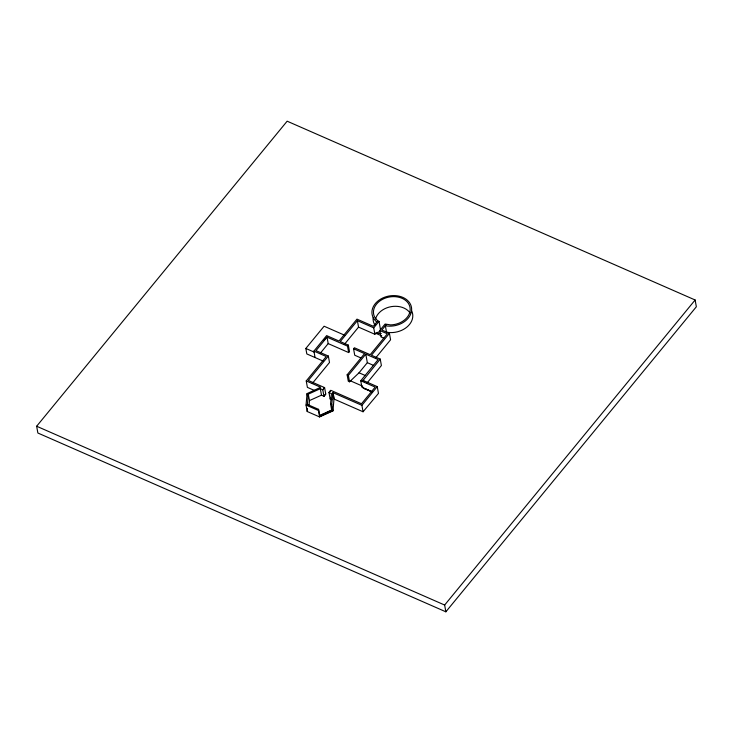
<?xml version="1.0" encoding="UTF-8"?>
<svg xmlns="http://www.w3.org/2000/svg" width="733" height="733" viewBox="0 0 733 733"><rect width="100%" height="100%" fill="white"/><g stroke="black" fill="none" stroke-linecap="round" stroke-linejoin="round"><path stroke-width="1.1" d="M333.057 392.686L334.211 399.128L363.064 411.772L361.9 405.331L333.057 392.686L333.955 399.43L332.956 410.892L319.579 416.93L307.209 411.506L306.055 405.065L307.054 393.603L320.678 387.262L306.238 380.931L326.277 356.522L313.907 351.098L326.634 335.604L339.003 341.028L356.98 319.13L373.317 326.286L377.779 320.852L379.016 321.393L380.564 329.987M309.005 405.743L309.454 400.594L321.485 395.16L323.959 396.241L322.795 389.8L320.321 388.71L308.3 394.152L307.393 404.46L318.525 409.335L319.68 415.776L324.692 413.513M307.209 411.506L307.484 408.382M319.579 416.93L318.525 409.335M325.699 413.064L331.71 410.343L330.556 403.901L331.453 393.594L328.98 392.512L330.775 390.313L361.497 403.773L375.186 387.097L360.755 380.775L378.173 359.564L365.804 354.14L348.377 375.369L349.531 381.811L348.294 381.27L347.14 374.82L364.567 353.599L353.563 348.78L354.396 347.772L370.202 354.699L387.354 333.808L379.795 330.501L385.1 324.032L390.588 324.902A18.499 13.982 -10.2 0 0 410.086 307.878A18.499 13.982 -10.2 0 0 386.712 297.635A18.499 13.982 -10.2 0 0 375.323 318.214L377.779 320.852M332.956 410.892L331.792 404.451L332.8 392.98M330.537 390.597L328.98 392.512L330.143 398.954L331.792 399.668M322.795 389.8L324.591 387.601L308.3 380.464L328.347 356.055L315.978 350.631L327.037 337.153L347.497 346.123L348.661 352.564L328.201 343.603L327.037 337.153M325.745 394.042L323.959 396.241L325.745 394.042L324.591 387.601L323.757 388.609L324.353 387.894M36.65 426.24L287.144 121.192L695.131 299.989L696.35 306.761L445.856 611.808L37.869 433.011L36.65 426.24L444.647 605.037L445.856 611.808M323.317 361.158L306.815 353.929L305.835 348.45L324.096 326.222L344.712 335.256M323.977 340.011L325.388 338.289M320.596 352.866L328.201 343.603M357.392 320.678L358.547 327.12L374.884 334.285L373.729 327.843L357.392 320.678L340.24 341.569L348.331 345.115L349.485 351.556L348.661 352.564M312.322 383.414L329.502 362.496L328.347 356.055M344.263 344.528L358.547 327.12M347.497 346.123L348.331 345.115M373.729 327.843L379.016 321.393M374.884 334.285L375.717 333.268L379.749 331.508M386.337 324.572L381.856 330.024L389.425 333.341L390.579 339.782L375.479 358.18M330.143 398.944L330.867 398.074M349.531 381.811L359.042 372.785L367.334 362.679L365.804 354.14M389.425 333.341L371.439 355.239L380.244 359.097L381.398 365.538L366.876 383.222M380.244 359.097L362.881 380.629M363.211 388.078L372.272 391.779M361.9 405.331L377.257 386.63L362.826 380.308L364.558 381.765M363.064 411.772L378.466 393.41L377.312 386.951M444.647 605.037L695.131 299.989M381.279 333.478L375.717 333.268L381.783 335.925M383.79 338.179L380.949 336.942L379.795 330.501M360.728 357.851L354.726 355.221L353.563 348.78M367.334 362.679L373.528 365.391M305.835 348.45L314.081 352.069M359.042 372.785L365.226 375.498M347.14 374.82L348.377 375.369M350.365 380.803L362.734 386.218M372.291 391.761L361.919 387.216L360.755 380.775M364.228 388.545L371.457 391.697M314.622 390.542L307.393 387.372L306.238 380.931M330.556 403.901L331.792 404.451M306.055 405.065L318.424 410.489M313.907 351.098L315.071 357.539M320.321 388.71L321.485 395.16M308.3 394.152L309.454 400.594M307.054 393.603L307.439 395.756M411.763 311.03A20.002 15.118 -10.2 0 1 406.962 327.037A20.002 15.118 -10.2 0 1 386.52 332.205L385.366 325.764A20.002 15.118 -10.2 0 0 411.644 309.069A20.002 15.118 -10.2 0 0 384.614 297.222A20.002 15.118 -10.2 0 0 376.826 322.016M375.113 325.37A20.002 15.118 -10.2 0 1 373.124 317.792M375.543 319.02A18.499 13.982 -10.2 0 1 391.193 306.651A18.499 13.982 -10.2 0 1 410.049 312.982M319.625 415.455L319.524 416.61L332.892 410.572L331.655 410.022L319.625 415.455"/></g></svg>
